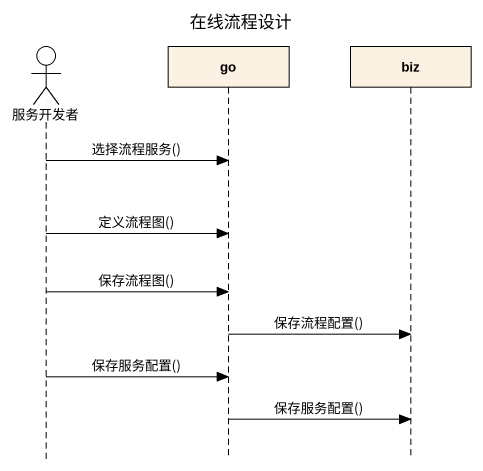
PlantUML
@startuml
title 在线流程设计
hide footbox
actor 服务开发者
participant go
participant biz

服务开发者 -> go : 选择流程服务()
服务开发者 -> go : 定义流程图()
服务开发者 -> go : 保存流程图()
go -> biz : 保存流程配置()
服务开发者 -> go : 保存服务配置()
go -> biz : 保存服务配置()
@enduml
